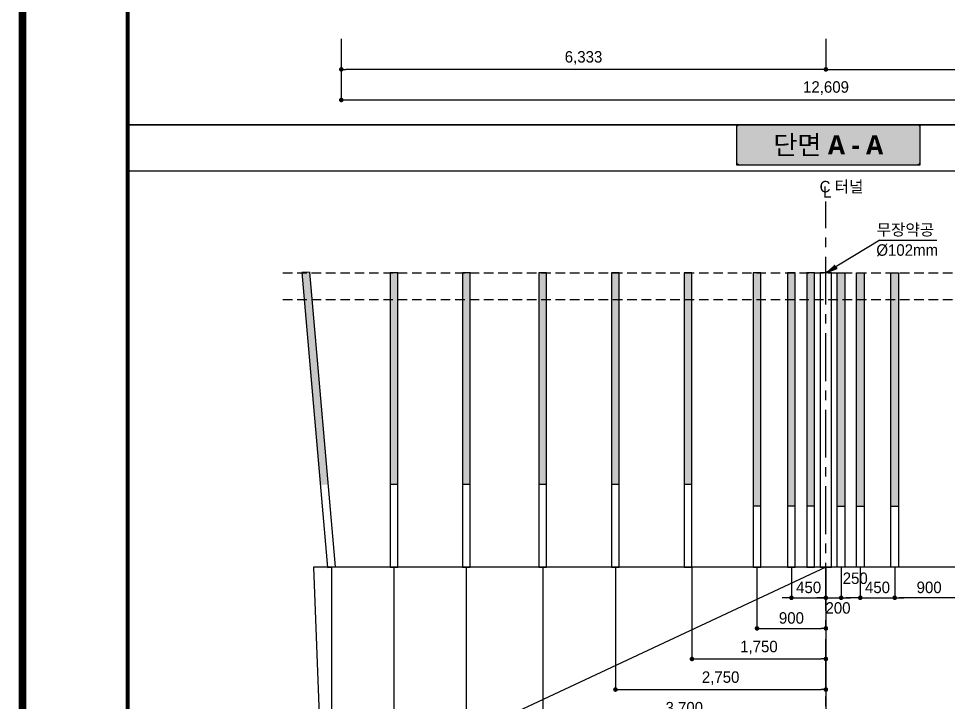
# Model space of a CAD drawing. Extents: x -689 to 317106, y 182884 to 219577.
# Drawn here: x 66002 to 78154, y 188635 to 197574 of the extents above; entities that cross this region are included whole.
import ezdxf
from ezdxf.enums import TextEntityAlignment as Align

# ---------------------------------------------------------------- set-up
doc = ezdxf.new("R2010")
doc.units = 0
doc.header["$LTSCALE"] = 500
doc.header["$MEASUREMENT"] = 0
doc.linetypes.add('A-CENTR01', pattern=[2, 1.25, -0.25, 0.25, -0.25])
doc.linetypes.add('HIDDEN', pattern=[0.375, 0.25, -0.125])
doc.layers.get('DEFPOINTS').update_dxf_attribs({"color": 55})
doc.layers.add('0-21', color=21, linetype='Continuous', plot=False)
doc.layers.add('0-250line', color=250, linetype='Continuous', lineweight=9, true_color=0x333333)
doc.layers.add('0-251', color=7, linetype='Continuous', true_color=0x6e6e6e)
for name, color, linetype in [('0-255', 52, 'Continuous'), ('A-DIM01', 1, 'Continuous'), ('CS-CNTL', 1, 'A-CENTR01'), ('CS-EXCV', 3, 'CFZ008'), ('CS-TEXT', 7, 'Continuous'), ('CX-BORD-LIN1', 7, 'Continuous'), ('CZ-TEX0', 7, 'Continuous'), ('CZ-TEX1', 7, 'Continuous'), ('CZ-TEX2', 7, 'Continuous'), ('CZ-TEX3', 7, 'Continuous'), ('발파공(심발)', 4, 'Continuous')]:
    doc.layers.add(name, color=color, linetype=linetype)
doc.styles.add('GTXT', font='')
doc.styles.get("Standard").update_dxf_attribs({"font": ''})
doc.styles.add('TB_BTXT', font='')
doc.styles.add('TB_TEXT', font='')
doc.styles.add('돋움체', font='')
doc.styles.add('맑은고딕(굵게)', font='malgunbd.ttf')
doc.styles.get('GTXT').set_extended_font_data('Dotum')
doc.styles.get('Standard').set_extended_font_data('Dotum')
doc.styles.get('TB_BTXT').set_extended_font_data('Dotum')
doc.styles.get('TB_TEXT').set_extended_font_data('Dotum')
doc.styles.get('돋움체').set_extended_font_data('Dotum')
doc.linetypes.add('CFZ008', pattern='A,0.9,-0.2,[106,KHCLINE.shx,S=0.00606,R=180,X=0,Y=0],0.9', length=2)
doc.dimstyles.new('D_50', dxfattribs={"dimscale": 50, "dimtxt": 3, "dimasz": 1.2, "dimexe": 0, "dimexo": 0, "dimgap": 1.2, "dimtad": 1, "dimdec": 0, "dimrnd": 0.0005, "dimdsep": 46, "dimlunit": 6, "dimtxsty": '돋움체', "dimblk": 'DOT', "dimcen": 0.09, "dimclrd": 1, "dimclre": 1, "dimclrt": 1, "dimaunit": 1, "dimadec": 0, "dimazin": 0, "dimtfac": 1, "dimtdec": 0, "dimtix": 1, "dimtmove": 2, "dimatfit": 0, "dimfxl": 1, "dimtvp": 2, "dimtolj": 1, "dimtzin": 0, "dimlwd": -1, "dimlwe": -1, "dimarcsym": 0})

# ---------------------------------------------------------------- blocks, each defined once
blk = doc.blocks.new('_Dot')
at = {"color": 0, "linetype": 'ByBlock', "lineweight": -2}
blk.add_line((-0.5, 0), (-1, 0), dxfattribs=at)
at = {"color": 0, "linetype": 'ByBlock', "const_width": 0.5}
blk.add_lwpolyline([(-0.25, 0, 1), (0.25, 0, 1)], format="xyb", close=True, dxfattribs=at)
blk = doc.blocks.new('*D312')
at = {"layer": 'A-DIM01', "color": 1, "ltscale": 10, "transparency": 16777216}
for p, q in [((76752, 190403), (76752, 190003)), ((77002, 190403), (77002, 190003)), ((76942, 190003), (76812, 190003))]:
    blk.add_line(p, q, dxfattribs=at)
at = {"layer": 'DEFPOINTS', "color": 0, "ltscale": 10, "transparency": 16777216}
for p in [(76752, 190403), (77002, 190403), (76752, 190003)]:
    blk.add_point(p, dxfattribs=at)
at = {"layer": 'A-DIM01', "color": 1, "ltscale": 10, "transparency": 16777216, "xscale": 60, "yscale": 60, "zscale": 60, "rotation": 180}
blk.add_blockref('_Dot', (76752, 190003), dxfattribs=at)
at = {"layer": 'A-DIM01', "color": 1, "ltscale": 10, "transparency": 16777216, "xscale": 60, "yscale": 60, "zscale": 60}
blk.add_blockref('_Dot', (77002, 190003), dxfattribs=at)
at = {"layer": 'A-DIM01', "color": 1, "ltscale": 10, "transparency": 16777216, "insert": (76936, 190257), "char_height": 150, "attachment_point": 5, "style": '돋움체'}
blk.add_mtext('\\A1;250', dxfattribs=at)
blk = doc.blocks.new('*D313')
at = {"layer": 'A-DIM01', "color": 1, "ltscale": 10, "transparency": 16777216}
for p, q in [((77452, 190403), (77452, 190003)), ((78352, 190403), (78352, 190003)), ((78292, 190003), (77512, 190003))]:
    blk.add_line(p, q, dxfattribs=at)
at = {"layer": 'DEFPOINTS', "color": 0, "ltscale": 10, "transparency": 16777216}
for p in [(77452, 190403), (78352, 190403), (77452, 190003)]:
    blk.add_point(p, dxfattribs=at)
at = {"layer": 'A-DIM01', "color": 1, "ltscale": 10, "transparency": 16777216, "xscale": 60, "yscale": 60, "zscale": 60, "rotation": 180}
blk.add_blockref('_Dot', (77452, 190003), dxfattribs=at)
at = {"layer": 'A-DIM01', "color": 1, "ltscale": 10, "transparency": 16777216, "xscale": 60, "yscale": 60, "zscale": 60}
blk.add_blockref('_Dot', (78352, 190003), dxfattribs=at)
at = {"layer": 'A-DIM01', "color": 1, "ltscale": 10, "transparency": 16777216, "insert": (77902, 190138), "char_height": 150, "attachment_point": 5, "style": '돋움체'}
blk.add_mtext('\\A1;900', dxfattribs=at)
blk = doc.blocks.new('*D315')
at = {"layer": 'A-DIM01', "color": 1, "ltscale": 10, "transparency": 16777216}
for p, q in [((76552, 190403), (76552, 190003)), ((76752, 190403), (76752, 190003)), ((76492, 190003), (76432, 190003)), ((76552, 190003), (76752, 190003)), ((76812, 190003), (76872, 190003))]:
    blk.add_line(p, q, dxfattribs=at)
at = {"layer": 'DEFPOINTS', "color": 0, "ltscale": 10, "transparency": 16777216}
for p in [(76552, 190403), (76752, 190403), (76752, 190003)]:
    blk.add_point(p, dxfattribs=at)
at = {"layer": 'A-DIM01', "color": 1, "ltscale": 10, "transparency": 16777216, "xscale": 60, "yscale": 60, "zscale": 60}
blk.add_blockref('_Dot', (76552, 190003), dxfattribs=at)
at = {"layer": 'A-DIM01', "color": 1, "ltscale": 10, "transparency": 16777216, "xscale": 60, "yscale": 60, "zscale": 60, "rotation": 180}
blk.add_blockref('_Dot', (76752, 190003), dxfattribs=at)
at = {"layer": 'A-DIM01', "color": 1, "ltscale": 10, "transparency": 16777216, "insert": (76711, 189869), "char_height": 150, "attachment_point": 5, "style": '돋움체'}
blk.add_mtext('\\A1;200', dxfattribs=at)
blk = doc.blocks.new('*D316')
at = {"layer": 'A-DIM01', "color": 1, "ltscale": 10, "transparency": 16777216}
for p, q in [((76102, 190403), (76102, 190003)), ((76552, 190403), (76552, 190003)), ((76042, 190003), (75982, 190003)), ((76102, 190003), (76552, 190003)), ((76612, 190003), (76672, 190003))]:
    blk.add_line(p, q, dxfattribs=at)
at = {"layer": 'DEFPOINTS', "color": 0, "ltscale": 10, "transparency": 16777216}
for p in [(76102, 190403), (76552, 190403), (76552, 190003)]:
    blk.add_point(p, dxfattribs=at)
at = {"layer": 'A-DIM01', "color": 1, "ltscale": 10, "transparency": 16777216, "xscale": 60, "yscale": 60, "zscale": 60}
blk.add_blockref('_Dot', (76102, 190003), dxfattribs=at)
at = {"layer": 'A-DIM01', "color": 1, "ltscale": 10, "transparency": 16777216, "xscale": 60, "yscale": 60, "zscale": 60, "rotation": 180}
blk.add_blockref('_Dot', (76552, 190003), dxfattribs=at)
at = {"layer": 'A-DIM01', "color": 1, "ltscale": 10, "transparency": 16777216, "insert": (76327, 190138), "char_height": 150, "attachment_point": 5, "style": '돋움체'}
blk.add_mtext('\\A1;450', dxfattribs=at)
blk = doc.blocks.new('*D317')
at = {"layer": 'A-DIM01', "color": 1, "ltscale": 10, "transparency": 16777216}
for p, q in [((75652, 190403), (75652, 189603)), ((76552, 190403), (76552, 189603)), ((75712, 189603), (76492, 189603))]:
    blk.add_line(p, q, dxfattribs=at)
at = {"layer": 'DEFPOINTS', "color": 0, "ltscale": 10, "transparency": 16777216}
for p in [(75652, 190403), (76552, 190403), (76552, 189603)]:
    blk.add_point(p, dxfattribs=at)
at = {"layer": 'A-DIM01', "color": 1, "ltscale": 10, "transparency": 16777216, "xscale": 60, "yscale": 60, "zscale": 60, "rotation": 180}
blk.add_blockref('_Dot', (75652, 189603), dxfattribs=at)
at = {"layer": 'A-DIM01', "color": 1, "ltscale": 10, "transparency": 16777216, "xscale": 60, "yscale": 60, "zscale": 60}
blk.add_blockref('_Dot', (76552, 189603), dxfattribs=at)
at = {"layer": 'A-DIM01', "color": 1, "ltscale": 10, "transparency": 16777216, "insert": (76102, 189738), "char_height": 150, "attachment_point": 5, "style": '돋움체'}
blk.add_mtext('\\A1;900', dxfattribs=at)
blk = doc.blocks.new('*D318')
at = {"layer": 'A-DIM01', "color": 1, "ltscale": 10, "transparency": 16777216}
for p, q in [((74802, 190403), (74802, 189203)), ((76552, 190403), (76552, 189203)), ((74862, 189203), (76492, 189203))]:
    blk.add_line(p, q, dxfattribs=at)
at = {"layer": 'DEFPOINTS', "color": 0, "ltscale": 10, "transparency": 16777216}
for p in [(74802, 190403), (76552, 190403), (76552, 189203)]:
    blk.add_point(p, dxfattribs=at)
at = {"layer": 'A-DIM01', "color": 1, "ltscale": 10, "transparency": 16777216, "xscale": 60, "yscale": 60, "zscale": 60, "rotation": 180}
blk.add_blockref('_Dot', (74802, 189203), dxfattribs=at)
at = {"layer": 'A-DIM01', "color": 1, "ltscale": 10, "transparency": 16777216, "xscale": 60, "yscale": 60, "zscale": 60}
blk.add_blockref('_Dot', (76552, 189203), dxfattribs=at)
at = {"layer": 'A-DIM01', "color": 1, "ltscale": 10, "transparency": 16777216, "insert": (75677, 189352), "char_height": 150, "attachment_point": 5, "style": '돋움체'}
blk.add_mtext('\\A1;1,750', dxfattribs=at)
blk = doc.blocks.new('*D319')
at = {"layer": 'A-DIM01', "color": 1, "ltscale": 10, "transparency": 16777216}
for p, q in [((73802, 190403), (73802, 188803)), ((76552, 190403), (76552, 188803)), ((73862, 188803), (76492, 188803))]:
    blk.add_line(p, q, dxfattribs=at)
at = {"layer": 'DEFPOINTS', "color": 0, "ltscale": 10, "transparency": 16777216}
for p in [(73802, 190403), (76552, 190403), (76552, 188803)]:
    blk.add_point(p, dxfattribs=at)
at = {"layer": 'A-DIM01', "color": 1, "ltscale": 10, "transparency": 16777216, "xscale": 60, "yscale": 60, "zscale": 60, "rotation": 180}
blk.add_blockref('_Dot', (73802, 188803), dxfattribs=at)
at = {"layer": 'A-DIM01', "color": 1, "ltscale": 10, "transparency": 16777216, "xscale": 60, "yscale": 60, "zscale": 60}
blk.add_blockref('_Dot', (76552, 188803), dxfattribs=at)
at = {"layer": 'A-DIM01', "color": 1, "ltscale": 10, "transparency": 16777216, "insert": (75177, 188952), "char_height": 150, "attachment_point": 5, "style": '돋움체'}
blk.add_mtext('\\A1;2,750', dxfattribs=at)
blk = doc.blocks.new('*D321')
at = {"layer": 'A-DIM01', "color": 1, "ltscale": 10, "transparency": 16777216}
for p, q in [((72852, 190403), (72852, 188403)), ((76552, 190003), (76552, 188403)), ((72912, 188403), (76492, 188403))]:
    blk.add_line(p, q, dxfattribs=at)
at = {"layer": 'DEFPOINTS', "color": 0, "ltscale": 10, "transparency": 16777216}
for p in [(72852, 190403), (76552, 190003), (76552, 188403)]:
    blk.add_point(p, dxfattribs=at)
at = {"layer": 'A-DIM01', "color": 1, "ltscale": 10, "transparency": 16777216, "xscale": 60, "yscale": 60, "zscale": 60, "rotation": 180}
blk.add_blockref('_Dot', (72852, 188403), dxfattribs=at)
at = {"layer": 'A-DIM01', "color": 1, "ltscale": 10, "transparency": 16777216, "xscale": 60, "yscale": 60, "zscale": 60}
blk.add_blockref('_Dot', (76552, 188403), dxfattribs=at)
at = {"layer": 'A-DIM01', "color": 1, "ltscale": 10, "transparency": 16777216, "insert": (74702, 188552), "char_height": 150, "attachment_point": 5, "style": '돋움체'}
blk.add_mtext('\\A1;3,700', dxfattribs=at)
blk = doc.blocks.new('*D338')
at = {"layer": 'A-DIM01', "color": 1, "ltscale": 10, "transparency": 16777216}
for p, q in [((77002, 190403), (77002, 190003)), ((77452, 190403), (77452, 190003)), ((76942, 190003), (76882, 190003)), ((77002, 190003), (77452, 190003)), ((77512, 190003), (77572, 190003))]:
    blk.add_line(p, q, dxfattribs=at)
at = {"layer": 'DEFPOINTS', "color": 0, "ltscale": 10, "transparency": 16777216}
for p in [(77002, 190403), (77452, 190403), (77452, 190003)]:
    blk.add_point(p, dxfattribs=at)
at = {"layer": 'A-DIM01', "color": 1, "ltscale": 10, "transparency": 16777216, "xscale": 60, "yscale": 60, "zscale": 60}
blk.add_blockref('_Dot', (77002, 190003), dxfattribs=at)
at = {"layer": 'A-DIM01', "color": 1, "ltscale": 10, "transparency": 16777216, "xscale": 60, "yscale": 60, "zscale": 60, "rotation": 180}
blk.add_blockref('_Dot', (77452, 190003), dxfattribs=at)
at = {"layer": 'A-DIM01', "color": 1, "ltscale": 10, "transparency": 16777216, "insert": (77227, 190138), "char_height": 150, "attachment_point": 5, "style": '돋움체'}
blk.add_mtext('\\A1;450', dxfattribs=at)
blk = doc.blocks.new('*D533')
at = {"layer": 'A-DIM01', "color": 1, "ltscale": 10, "transparency": 16777216}
for p, q in [((76552, 197310), (76552, 196910)), ((82828, 197310), (82828, 196910)), ((76612, 196910), (82768, 196910))]:
    blk.add_line(p, q, dxfattribs=at)
at = {"layer": 'DEFPOINTS', "color": 0, "ltscale": 10, "transparency": 16777216}
for p in [(76552, 197310), (82828, 197310), (82828, 196910)]:
    blk.add_point(p, dxfattribs=at)
at = {"layer": 'A-DIM01', "color": 1, "ltscale": 10, "transparency": 16777216, "xscale": 60, "yscale": 60, "zscale": 60, "rotation": 180}
blk.add_blockref('_Dot', (76552, 196910), dxfattribs=at)
at = {"layer": 'A-DIM01', "color": 1, "ltscale": 10, "transparency": 16777216, "xscale": 60, "yscale": 60, "zscale": 60}
blk.add_blockref('_Dot', (82828, 196910), dxfattribs=at)
at = {"layer": 'A-DIM01', "color": 1, "ltscale": 10, "transparency": 16777216, "insert": (79690, 197060), "char_height": 150, "attachment_point": 5, "style": '돋움체'}
blk.add_mtext('\\A1;6,276', dxfattribs=at)
blk = doc.blocks.new('*D534')
at = {"layer": 'A-DIM01', "color": 1, "ltscale": 10, "transparency": 16777216}
for p, q in [((70219, 197310), (70219, 196910)), ((76552, 197310), (76552, 196910)), ((76492, 196910), (70279, 196910))]:
    blk.add_line(p, q, dxfattribs=at)
at = {"layer": 'DEFPOINTS', "color": 0, "ltscale": 10, "transparency": 16777216}
for p in [(70219, 197310), (76552, 197310), (70219, 196910)]:
    blk.add_point(p, dxfattribs=at)
at = {"layer": 'A-DIM01', "color": 1, "ltscale": 10, "transparency": 16777216, "xscale": 60, "yscale": 60, "zscale": 60, "rotation": 180}
blk.add_blockref('_Dot', (70219, 196910), dxfattribs=at)
at = {"layer": 'A-DIM01', "color": 1, "ltscale": 10, "transparency": 16777216, "xscale": 60, "yscale": 60, "zscale": 60}
blk.add_blockref('_Dot', (76552, 196910), dxfattribs=at)
at = {"layer": 'A-DIM01', "color": 1, "ltscale": 10, "transparency": 16777216, "insert": (73385, 197060), "char_height": 150, "attachment_point": 5, "style": '돋움체'}
blk.add_mtext('\\A1;6,333', dxfattribs=at)
blk = doc.blocks.new('*D535')
at = {"layer": 'A-DIM01', "color": 1, "ltscale": 10, "transparency": 16777216}
for p, q in [((70219, 197310), (70219, 196510)), ((82828, 197310), (82828, 196510)), ((70279, 196510), (82768, 196510))]:
    blk.add_line(p, q, dxfattribs=at)
at = {"layer": 'DEFPOINTS', "color": 0, "ltscale": 10, "transparency": 16777216}
for p in [(70219, 197310), (82828, 197310), (82828, 196510)]:
    blk.add_point(p, dxfattribs=at)
at = {"layer": 'A-DIM01', "color": 1, "ltscale": 10, "transparency": 16777216, "xscale": 60, "yscale": 60, "zscale": 60, "rotation": 180}
blk.add_blockref('_Dot', (70219, 196510), dxfattribs=at)
at = {"layer": 'A-DIM01', "color": 1, "ltscale": 10, "transparency": 16777216, "xscale": 60, "yscale": 60, "zscale": 60}
blk.add_blockref('_Dot', (82828, 196510), dxfattribs=at)
at = {"layer": 'A-DIM01', "color": 1, "ltscale": 10, "transparency": 16777216, "insert": (76554, 196666), "char_height": 150, "attachment_point": 5, "style": '돋움체'}
blk.add_mtext('\\A1;12,609', dxfattribs=at)
blk = doc.blocks.new('*D514')
at = {"layer": 'A-DIM01', "color": 1, "ltscale": 10, "transparency": 16777216}
for p, q in [((71852, 190403), (71852, 188003)), ((76552, 189603), (76552, 188003)), ((71912, 188003), (76492, 188003))]:
    blk.add_line(p, q, dxfattribs=at)
at = {"layer": 'DEFPOINTS', "color": 0, "ltscale": 10, "transparency": 16777216}
for p in [(71852, 190403), (76552, 189603), (76552, 188003)]:
    blk.add_point(p, dxfattribs=at)
at = {"layer": 'A-DIM01', "color": 1, "ltscale": 10, "transparency": 16777216, "xscale": 60, "yscale": 60, "zscale": 60, "rotation": 180}
blk.add_blockref('_Dot', (71852, 188003), dxfattribs=at)
at = {"layer": 'A-DIM01', "color": 1, "ltscale": 10, "transparency": 16777216, "xscale": 60, "yscale": 60, "zscale": 60}
blk.add_blockref('_Dot', (76552, 188003), dxfattribs=at)
at = {"layer": 'A-DIM01', "color": 1, "ltscale": 10, "transparency": 16777216, "insert": (74202, 188152), "char_height": 150, "attachment_point": 5, "style": '돋움체'}
blk.add_mtext('\\A1;4,700', dxfattribs=at)
blk = doc.blocks.new('*D515')
at = {"layer": 'A-DIM01', "color": 1, "ltscale": 10, "transparency": 16777216}
for p, q in [((70907, 190403), (70907, 187603)), ((76552, 189203), (76552, 187603)), ((70967, 187603), (76492, 187603))]:
    blk.add_line(p, q, dxfattribs=at)
at = {"layer": 'DEFPOINTS', "color": 0, "ltscale": 10, "transparency": 16777216}
for p in [(70907, 190403), (76552, 189203), (76552, 187603)]:
    blk.add_point(p, dxfattribs=at)
at = {"layer": 'A-DIM01', "color": 1, "ltscale": 10, "transparency": 16777216, "xscale": 60, "yscale": 60, "zscale": 60, "rotation": 180}
blk.add_blockref('_Dot', (70907, 187603), dxfattribs=at)
at = {"layer": 'A-DIM01', "color": 1, "ltscale": 10, "transparency": 16777216, "xscale": 60, "yscale": 60, "zscale": 60}
blk.add_blockref('_Dot', (76552, 187603), dxfattribs=at)
at = {"layer": 'A-DIM01', "color": 1, "ltscale": 10, "transparency": 16777216, "insert": (73729, 187752), "char_height": 150, "attachment_point": 5, "style": '돋움체'}
blk.add_mtext('\\A1;5,645', dxfattribs=at)
blk = doc.blocks.new('*D516')
at = {"layer": 'A-DIM01', "color": 1, "ltscale": 10, "transparency": 16777216}
for p, q in [((70091, 190403), (70091, 187203)), ((76552, 188803), (76552, 187203)), ((70151, 187203), (76492, 187203))]:
    blk.add_line(p, q, dxfattribs=at)
at = {"layer": 'DEFPOINTS', "color": 0, "ltscale": 10, "transparency": 16777216}
for p in [(70091, 190403), (76552, 188803), (76552, 187203)]:
    blk.add_point(p, dxfattribs=at)
at = {"layer": 'A-DIM01', "color": 1, "ltscale": 10, "transparency": 16777216, "xscale": 60, "yscale": 60, "zscale": 60, "rotation": 180}
blk.add_blockref('_Dot', (70091, 187203), dxfattribs=at)
at = {"layer": 'A-DIM01', "color": 1, "ltscale": 10, "transparency": 16777216, "xscale": 60, "yscale": 60, "zscale": 60}
blk.add_blockref('_Dot', (76552, 187203), dxfattribs=at)
at = {"layer": 'A-DIM01', "color": 1, "ltscale": 10, "transparency": 16777216, "insert": (73321, 187352), "char_height": 150, "attachment_point": 5, "style": '돋움체'}
blk.add_mtext('\\A1;6,461', dxfattribs=at)
blk = doc.blocks.new('CXBLKA1')
at = {"layer": 'CX-BORD-LIN1', "color": 7, "const_width": 2}
blk.add_lwpolyline([(821, 20), (25, 20), (25, 574), (821, 574)], close=True, dxfattribs=at)
at = {"layer": 'CZ-TEX0', "color": 7, "style": 'TB_BTXT'}
blk.add_attdef('UD_TITLE', text='', height=10, dxfattribs=at).set_placement((423, 553), align=Align.MIDDLE_CENTER)
at = {"layer": 'CZ-TEX1', "color": 7, "style": 'TB_BTXT'}
blk.add_attdef('PI_CNAME', text='', height=5, dxfattribs=at).set_placement((40, 552), align=Align.BOTTOM_LEFT)
blk.add_attdef('UD_SUBTITLE', text='', height=7, dxfattribs=at).set_placement((423, 538), align=Align.MIDDLE_CENTER)
at = {"layer": 'CZ-TEX2', "color": 7}
for tag, height, style, p in [('UD_CDNAME', 4, 'TB_BTXT', (42, 544)), ('DA_STDNAME', 3, 'TB_TEXT', (783.49, 13.5))]:
    blk.add_attdef(tag, text='', height=height, dxfattribs=dict(at, style=style)).set_placement(p, align=Align.BOTTOM_LEFT)
at = {"layer": 'CZ-TEX2', "color": 7, "style": 'TB_TEXT'}
for tag, height, p in [('DC_RNUM4', 3, (320, 52)), ('DC_RDATE4', 3.5, (353, 52.5)), ('DC_RAPP4', 3.5, (501.56, 52.5)), ('DC_RCHK4', 3.5, (542.36, 52.5)), ('DC_RDGN4', 3.5, (582.36, 52.5)), ('PI_TITLE', 4.5, (243, 50)), ('UD_CDIST', 4.5, (676, 50)), ('FI_NAME', 4.5, (780, 51)), ('DC_RNUM3', 3, (320, 45)), ('DC_RDATE3', 3.5, (353, 45.4)), ('DC_RAPP3', 3.5, (501.56, 45.4)), ('DC_RCHK3', 3.5, (542.36, 45.4)), ('DC_RDGN3', 3.5, (582.36, 45.4)), ('DI_TITLE', 4.5, (780, 44)), ('PI_CDNAME', 4.5, (243, 38)), ('DC_RNUM2', 3, (320, 38)), ('DC_RDATE2', 3.5, (353, 38.5)), ('DC_RAPP2', 3.5, (501.56, 38.5)), ('DC_RCHK2', 3.5, (542.36, 38.5)), ('DC_RDGN2', 3.5, (582.36, 38.5)), ('DA_HSCALE', 4.5, (658.5, 38)), ('DA_VSCALE', 4.5, (693, 38)), ('DI_SUBTITLE', 3.5, (780, 37)), ('DC_RNUM1', 3, (320, 31)), ('DC_RDATE1', 3.5, (353, 31.5)), ('DC_RAPP1', 3.5, (501.56, 31.5)), ('DC_RCHK1', 3.5, (542.36, 31.5)), ('DC_RDGN1', 3.5, (582.36, 31.5)), ('PA_CCLASS', 4.5, (204, 26.5)), ('PI_STAGE', 4.5, (283, 26.5)), ('DI_DRWNO', 4.5, (676, 26.5)), ('DA_PAGENO', 4.5, (780, 26.5))]:
    blk.add_attdef(tag, text='', height=height, dxfattribs=at).set_placement(p, align=Align.MIDDLE_CENTER)
for tag, p in [('DC_RDES4', (377, 52.5)), ('DC_RDES3', (377, 45.4)), ('DC_RDES2', (377, 38.5)), ('DC_RDES1', (377.03, 31.5))]:
    blk.add_attdef(tag, text='', height=3.5, dxfattribs=at).set_placement(p, align=Align.MIDDLE_LEFT)
at = {"layer": 'CZ-TEX3', "color": 7, "style": 'TB_TEXT', "flags": 1}
for tag, p in [('PI_ID', (24, 16)), ('PI_CCODE', (31, 16)), ('PA_DSDATE', (47, 16)), ('PA_DEDATE', (64, 16)), ('PA_CSDATE', (81, 16)), ('PA_CEDATE', (98, 16)), ('PA_CFDATE', (114, 16)), ('EI_ENAME', (132, 16)), ('EI_DEPT', (146, 16)), ('EI_PERSON', (158, 16)), ('EI_EMAIL', (174, 16)), ('CI_CATEG', (189, 16)), ('CI_ROLE', (204, 16)), ('CI_ONAME', (216, 16)), ('CI_ADDR', (232, 16)), ('CI_TEL', (246, 16)), ('CI_FAX', (257, 16)), ('CI_HPADDR', (270, 16)), ('CI_CODE', (287, 16)), ('CI_DEPT', (300, 16)), ('CI_PERSON', (312, 16)), ('CI_EMAIL', (329, 16)), ('CI_PROLE', (342, 16)), ('DI_MANCODE', (357, 16)), ('DI_CATEG', (377, 16)), ('DI_LDATE', (392, 16)), ('DI_PCLASS', (407, 16)), ('DI_MMCLASS', (424, 16)), ('DI_MSCLASS', (443, 16)), ('DI_ECLASS', (462, 16)), ('DI_FNAME', (478, 16)), ('DC_ONAME', (493, 16)), ('DC_NNAME', (510, 16)), ('FI_CODE', (529, 16)), ('FI_CLASS', (545, 16)), ('FI_ICODE1', (563, 16)), ('FI_ICODE2', (581, 16)), ('------------', (597, 16))]:
    blk.add_attdef(tag, p, '', height=2, dxfattribs=at)

msp = doc.modelspace()

# ---------------------------------------------------------------- hatches: boundary and pattern name
at = {"layer": '0-250line'}
h = msp.add_hatch(color=256, dxfattribs=at)
edge = h.paths.add_edge_path()
edge.add_line((77784.36731, 195922.76852), (77784.36731, 196135.3556))
edge.add_arc((77735.41592, 196135.35559), 48.95139, 0.000000429, 90.000000429)
edge.add_line((77735.41592, 196184.30698), (75433.3187, 196184.30698))
edge.add_arc((75433.3187, 196135.3556), 48.95139, 89.999999937, 179.999999937)
edge.add_line((75384.36731, 196135.3556), (75384.36731, 195710.18145))
edge.add_arc((75433.3187, 195710.18145), 48.95139, 179.999999879, 269.999999879)
edge.add_line((75433.3187, 195661.23006), (77735.41592, 195661.23006))
edge.add_arc((77735.41592, 195710.18145), 48.95139, 269.999999755, 359.999999755)
edge.add_line((77784.36731, 195710.18145), (77784.36731, 195922.76852))
at = {"layer": 'A-DIM01'}
h = msp.add_hatch(color=1, dxfattribs=at)
h.dxf.hatch_style = 1
h.paths.add_polyline_path([(76551.58188, 194252.58164), (76667.78505, 194358.32475), (76683.63427, 194331.95742), (76699.48349, 194305.59009)])
at = {"layer": '발파공(심발)'}
for points in [[(69703.72778, 194252.60193), (69803.33033, 194261.50873), (70046.25621, 191484.85329), (69946.65365, 191475.94649)], [(70956.65164, 194252.58164), (70856.65164, 194252.58164), (70856.65164, 191484.51499), (70956.65164, 191484.51499)], [(71901.57564, 194252.58164), (71801.57564, 194252.58164), (71801.57564, 191484.51499), (71901.57564, 191484.51499)], [(72901.58188, 194252.58164), (72801.58188, 194252.58164), (72801.58188, 191484.51499), (72901.58188, 191484.51499)], [(73851.58188, 194252.58164), (73751.58188, 194252.58164), (73751.58188, 191484.51499), (73851.58188, 191484.51499)], [(74801.58188, 194252.58164), (74701.58188, 194252.58164), (74701.58188, 191484.51499), (74801.58188, 191484.51499)], [(75701.58188, 194252.58164), (75601.58188, 194252.58164), (75601.58188, 191200.43175), (75701.58188, 191200.43175)], [(76151.58188, 194252.58164), (76051.58188, 194252.58164), (76051.58188, 191200.43175), (76151.58188, 191200.43175)], [(76401.58188, 194252.58164), (76301.58188, 194252.58164), (76301.58188, 191200.43175), (76401.58188, 191200.43175)], [(76701.58188, 194252.58164), (76801.58188, 194252.58164), (76801.58188, 191200.43175), (76701.58188, 191200.43175)], [(76951.58188, 194252.58164), (77051.58188, 194252.58164), (77051.58188, 191200.43175), (76951.58188, 191200.43175)], [(77401.58188, 194252.58164), (77501.58188, 194252.58164), (77501.58188, 191200.43175), (77401.58188, 191200.43175)]]:
    msp.add_hatch(color=253, dxfattribs=at).paths.add_polyline_path(points)

# ---------------------------------------------------------------- linework, layer by layer
at = {"layer": '0-21'}
msp.add_lwpolyline([(77784.36731, 196184.30698), (75384.36731, 196184.30698), (75384.36731, 195661.23006), (77784.36731, 195661.23006), (77784.36731, 196184.30698)], close=True, dxfattribs=at)
at = {"layer": '0-250line', "lineweight": 0}
msp.add_lwpolyline([(77784.36731, 195922.76852), (77784.36731, 196135.3556, 0.4142135624), (77735.41592, 196184.30698), (75433.3187, 196184.30698, 0.4142135624), (75384.36731, 196135.3556), (75384.36731, 195710.18145, 0.4142135624), (75433.3187, 195661.23006), (77735.41592, 195661.23006, 0.4142135624), (77784.36731, 195710.18145)], format="xyb", close=True, dxfattribs=at)
at = {"layer": '0-251', "const_width": 50}
msp.add_lwpolyline([(85676.58188, 186134.30698), (67426.58188, 186134.30698), (67426.58188, 208584.30698), (85676.58188, 208584.30698), (85676.58188, 186134.30698)], dxfattribs=at)
at = {"layer": 'A-DIM01'}
msp.add_line((77259.34355, 194678.01228), (76551.58188, 194252.58164), dxfattribs=at)
msp.add_lwpolyline([(77259.34355, 194678.01228), (78001.40065, 194678.01228)], dxfattribs=at)
at = {"layer": 'A-DIM01', "color": 1}
msp.add_lwpolyline([(76551.58188, 194252.58164), (76699.48349, 194305.59009), (76683.63427, 194331.95742)], dxfattribs=at)
at = {"layer": 'A-DIM01', "linetype": 'HIDDEN'}
for points in [[(69456.58974, 194252.58164), (83985.18134, 194252.58164)], [(69456.58974, 193902.58164), (83985.18134, 193902.58164)]]:
    msp.add_lwpolyline(points, dxfattribs=at)
at = {"layer": 'CS-CNTL', "linetype": 'A-CENTR01'}
msp.add_line((76551.58188, 187836.50164), (76551.58188, 195182.51892), dxfattribs=at)
at = {"layer": 'CS-EXCV', "linetype": 'CFZ008'}
for p, q in [((69855.69496, 190402.5818), (69990.74888, 186902.58164)), ((76551.58188, 190402.58164), (69855.69497, 190402.58164)), ((83247.4688, 190402.58164), (76551.58188, 190402.58164))]:
    msp.add_line(p, q, dxfattribs=at)
at = {"layer": 'DEFPOINTS'}
for p, q in [((67426.58188, 195584.30698), (85676.58188, 195584.30698)), ((76551.58188, 190402.58164), (67426.58188, 186134.30698))]:
    msp.add_line(p, q, dxfattribs=at)
for points in [[(67426.58188, 211034.30698), (105476.58188, 211034.30698), (105476.58188, 186134.30698), (67426.58188, 186134.30698)], [(67426.58188, 208584.30698), (85676.58188, 208584.30698), (85676.58188, 196184.30698), (67426.58188, 196184.30698)], [(67426.58188, 196184.30698), (85676.58188, 196184.30698), (85676.58188, 186134.30698), (67426.58188, 186134.30698)]]:
    msp.add_lwpolyline(points, close=True, dxfattribs=at)
at = {"layer": '발파공(심발)', "color": 3}
for p, q in [((69803.38178, 194260.89141), (69703.67634, 194253.21925)), ((69703.67634, 194253.21925), (70040.89909, 190398.74557)), ((69803.38178, 194260.89141), (70140.60453, 190406.41772))]:
    msp.add_line(p, q, dxfattribs=at)
at = {"layer": '발파공(심발)', "color": 253}
for p, q in [((70956.65164, 191484.51499), (70856.65164, 191484.51499)), ((71901.57564, 191484.51499), (71801.57564, 191484.51499)), ((72901.58188, 191484.51499), (72801.58188, 191484.51499)), ((73851.58188, 191484.51499), (73751.58188, 191484.51499))]:
    msp.add_line(p, q, dxfattribs=at)
at = {"layer": '발파공(심발)', "color": 7}
for p, q in [((74801.58188, 191484.51499), (74701.58188, 191484.51499)), ((75701.58188, 191200.43175), (75601.58188, 191200.43175)), ((76151.58188, 191200.43175), (76051.58188, 191200.43175)), ((76401.58188, 191200.43175), (76301.58188, 191200.43175)), ((76701.58188, 191200.43175), (76801.58188, 191200.43175)), ((76951.58188, 191200.43175), (77051.58188, 191200.43175)), ((77401.58188, 191200.43175), (77501.58188, 191200.43175)), ((70040.89909, 190398.74557), (70140.60453, 190406.41772))]:
    msp.add_line(p, q, dxfattribs=at)
at = {"layer": '발파공(심발)', "color": 3}
for points in [[(70956.65164, 194252.58164), (70856.65164, 194252.58164), (70856.65164, 190402.58164), (70956.65164, 190402.58164)], [(71901.57564, 194252.58164), (71801.57564, 194252.58164), (71801.57564, 190402.58164), (71901.57564, 190402.58164)], [(72901.58188, 194252.58164), (72801.58188, 194252.58164), (72801.58188, 190402.58164), (72901.58188, 190402.58164)], [(73851.58188, 194252.58164), (73751.58188, 194252.58164), (73751.58188, 190402.58164), (73851.58188, 190402.58164)], [(74801.58188, 194252.58164), (74701.58188, 194252.58164), (74701.58188, 190402.58164), (74801.58188, 190402.58164)], [(75701.58188, 194252.58164), (75601.58188, 194252.58164), (75601.58188, 190402.58164), (75701.58188, 190402.58164)], [(76151.58188, 194252.58164), (76051.58188, 194252.58164), (76051.58188, 190402.58164), (76151.58188, 190402.58164)], [(76401.58188, 194252.58164), (76301.58188, 194252.58164), (76301.58188, 190402.58164), (76401.58188, 190402.58164)], [(76701.58188, 194252.58164), (76801.58188, 194252.58164), (76801.58188, 190402.58164), (76701.58188, 190402.58164)], [(76951.58188, 194252.58164), (77051.58188, 194252.58164), (77051.58188, 190402.58164), (76951.58188, 190402.58164)], [(77401.58188, 194252.58164), (77501.58188, 194252.58164), (77501.58188, 190402.58164), (77401.58188, 190402.58164)]]:
    msp.add_lwpolyline(points, close=True, dxfattribs=at)
at = {"layer": '발파공(심발)'}
msp.add_lwpolyline([(76626.58188, 194252.58164), (76476.58188, 194252.58164), (76476.58188, 190402.58164), (76626.58188, 190402.58164)], close=True, dxfattribs=at)

# ---------------------------------------------------------------- block references
at = {"xscale": 50, "yscale": 50, "zscale": 50}
msp.add_blockref('CXBLKA1', (64801.58188, 182884.30698), dxfattribs=at)

# ---------------------------------------------------------------- texts
at = {"layer": '0-255', "color": 7, "true_color": 0xffffff, "style": '맑은고딕(굵게)'}
msp.add_text('단면 A - A', height=250, rotation=359.97820732, dxfattribs=at).set_placement((76584.36731, 195922.76852), align=Align.MIDDLE_CENTER)
at = {"layer": 'CS-TEXT'}
for s, p in [('C 터널', (76470.83172, 195301.95294)), ('L', (76514.95493, 195233.31974))]:
    msp.add_text(s, height=150, dxfattribs=at).set_placement(p)
at = {"layer": 'CZ-TEX2', "style": 'GTXT'}
for s, p in [('무장약공', (77215.52803, 194739.52658)), ('Ø102mm', (77211.72791, 194473.69146))]:
    msp.add_text(s, height=150, dxfattribs=at).set_placement(p)

# ---------------------------------------------------------------- dimensions: what is measured, and where the dimension line sits
at = {"layer": 'A-DIM01', "ltscale": 10}
for base, p1, p2, picture, middle in [((70218.66644, 196910.36301), (76551.58188, 197310.36301), (70218.66644, 197310.36301), '*D534', (73385.12416, 197059.91525)), ((76551.58188, 187202.58164), (70090.75181, 190402.58164), (76551.58188, 188802.58164), '*D516', (73321.16685, 187352.13388)), ((76551.58188, 187602.58164), (70906.65164, 190402.58164), (76551.58188, 189202.58164), '*D515', (73729.11676, 187752.13388)), ((76551.58188, 188002.58164), (71851.57564, 190402.58164), (76551.58188, 189602.58164), '*D514', (74201.57876, 188152.13388)), ((76551.58188, 188402.58164), (72851.58188, 190402.58164), (76551.58188, 190002.58164), '*D321', (74701.58188, 188552.13388)), ((76551.58188, 188802.58164), (73801.58188, 190402.58164), (76551.58188, 190402.58164), '*D319', (75176.58188, 188952.13388)), ((76551.58188, 189202.58164), (74801.58188, 190402.58164), (76551.58188, 190402.58164), '*D318', (75676.58188, 189352.13388)), ((76551.58188, 189602.58164), (75651.58188, 190402.58164), (76551.58188, 190402.58164), '*D317', (76101.58188, 189737.68341)), ((76551.58188, 190002.58164), (76101.58188, 190402.58164), (76551.58188, 190402.58164), '*D316', (76326.58188, 190137.68341)), ((77451.58188, 190002.58164), (77001.58188, 190402.58164), (77451.58188, 190402.58164), '*D338', (77226.58188, 190137.68341)), ((77451.58188, 190002.58164), (78351.58188, 190402.58164), (77451.58188, 190402.58164), '*D313', (77901.58188, 190137.68341))]:
    dim = msp.add_linear_dim(base=base, p1=p1, p2=p2, dimstyle='D_50', dxfattribs=at)
    dim.commit()
    dim.dimension.update_dxf_attribs({"geometry": picture, "text_midpoint": middle})
dim = msp.add_linear_dim(base=(82828.00881, 196510.36301), p1=(70218.66644, 197310.36301), p2=(82828.00881, 197310.36301), angle=180, dimstyle='D_50', dxfattribs=at)
dim.commit()
dim.dimension.update_dxf_attribs({"geometry": '*D535', "text_midpoint": (76554.32416, 196665.86014), "dimtype": 128})
dim = msp.add_linear_dim(base=(82828.00881, 196910.36301), p1=(76551.58188, 197310.36301), p2=(82828.00881, 197310.36301), angle=180, dimstyle='D_50', dxfattribs=at)
dim.commit()
dim.dimension.update_dxf_attribs({"geometry": '*D533', "text_midpoint": (79689.79534, 197059.91525)})
for p1, picture, middle in [((76551.58188, 190402.58164), '*D315', (76711.46396, 189869.32785)), ((77001.58188, 190402.58164), '*D312', (76935.68091, 190257.00247))]:
    dim = msp.add_linear_dim(base=(76751.58188, 190002.58164), p1=p1, p2=(76751.58188, 190402.58164), dimstyle='D_50', dxfattribs=at)
    dim.commit()
    dim.dimension.update_dxf_attribs({"geometry": picture, "text_midpoint": middle, "dimtype": 128})

doc.saveas('drawing.dxf')
